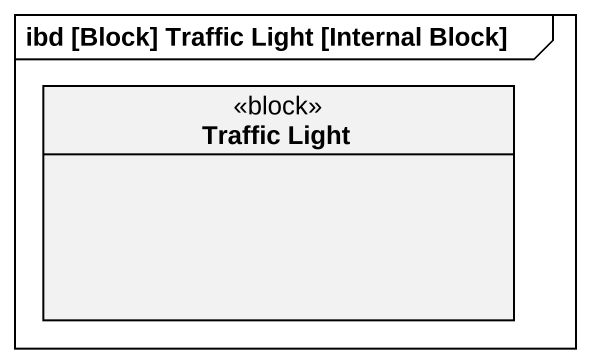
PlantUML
@startuml
mainframe ibd [Block] Traffic Light [Internal Block]
hide circle
hide empty members
class "Traffic Light" as Traffic_Light <<block>>
@enduml
